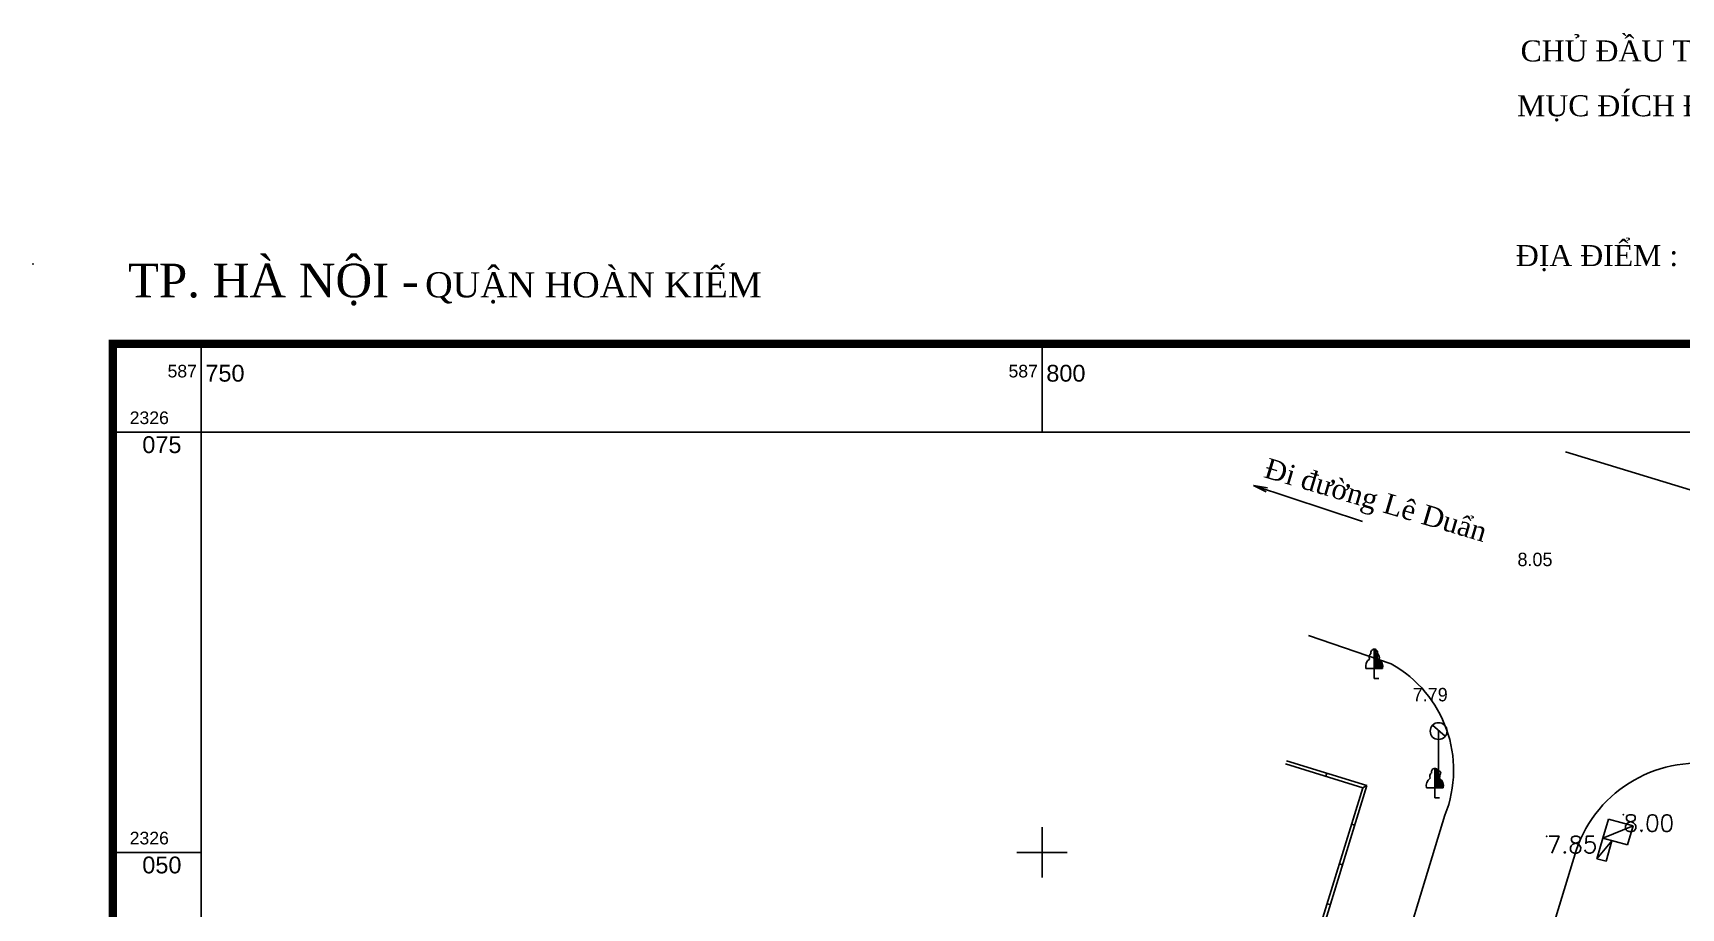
# Model space of a CAD drawing. Header units: inches. Extents: x 587740 to 588006, y 2325787 to 2326106.
# Drawn here: x 587740 to 587838, y 2326046.7 to 2326098.7 of the extents above; entities that cross this region are included whole.
import ezdxf
from ezdxf.enums import TextEntityAlignment as Align

# ---------------------------------------------------------------- set-up
doc = ezdxf.new("R2010")
doc.units = ezdxf.units.IN
doc.header["$MEASUREMENT"] = 0
doc.header["$PDSIZE"] = 0.1
for name, color, linetype in [('DANCU', 6, 'Continuous'), ('diem', 8, 'Continuous'), ('Docao', 22, 'Continuous'), ('GIAOTHONG', 31, 'Continuous'), ('Ho ga', 8, 'Continuous'), ('KHUNG', 7, 'Continuous'), ('KYHIEU', 2, 'Continuous'), ('KYHIEUCAY', 242, 'Continuous'), ('KYHIEUGT', 242, 'Continuous'), ('NOI', 4, 'Continuous'), ('TIT', 7, 'Continuous')]:
    doc.layers.add(name, color=color, linetype=linetype)
doc.styles.add('L_B', font='ARIALN.TTF')
doc.styles.add('VN1', font='VSSW.shx')
doc.styles.add('VNARIAL', font='txt.shx')
doc.styles.add('VNH', font='')
doc.styles.add('VNKT', font='')
doc.styles.add('VNTIME', font='')
doc.styles.get('VNH').set_extended_font_data('.VnTimeH')
doc.styles.get('VNKT').set_extended_font_data('.VnArial')
doc.styles.get('VNTIME').set_extended_font_data('.VnTime')

# ---------------------------------------------------------------- blocks, each defined once
blk = doc.blocks.new('BIENBAO')
at = {"layer": 'KYHIEU'}
for p, q in [((-0.36, 2.847), (0.392, 2.19)), ((0, 0), (0, 2.5))]:
    blk.add_line(p, q, dxfattribs=at)
for centre, radius in [((0, 2.5), 0.5), ((0, 0), 0.125)]:
    blk.add_circle(centre, radius, dxfattribs=at)
at = {"layer": 'KYHIEU', "style": 'L_B'}
blk.add_attdef('SORT', (0.475, -0.004), '', height=0.5, dxfattribs=at)
blk = doc.blocks.new('tree')
at = {"layer": 'KYHIEU'}
for points in [[(0, 1.75, 0.497303), (-0.198, 1.489, 0.339551), (-0.285, 1.164, 0.289175), (-0.5, 0.602)], [(0, 1.75, -0.497303), (0.198, 1.489, -0.339551), (0.285, 1.164, -0.289175), (0.5, 0.602)]]:
    blk.add_lwpolyline(points, format="xyb", dxfattribs=at)
for points in [[(0, 0), (0, 1.75)], [(0.1, 0.602), (0.1, 1.724)], [(0.2, 0.602), (0.2, 1.487)], [(0.3, 0.602), (0.3, 1.152)], [(0.4, 0.602), (0.4, 1.048)], [(-0.5, 0.602), (0.5, 0.602)], [(0, 0), (0.28, -0.002)], [(0.5, 0.602), (0.5, 0.823)]]:
    blk.add_lwpolyline(points, dxfattribs=at)

msp = doc.modelspace()

# ---------------------------------------------------------------- linework, layer by layer
at = {"layer": 'DANCU'}
for p, q in [((587819.312, 2326053.98), (587814.533, 2326055.45)), ((587800.784, 2325993.756), (587819.312, 2326053.98))]:
    msp.add_line(p, q, dxfattribs=at)
at = {"layer": 'diem'}
for p in [(587834.562, 2326052.236, 7.996), (587830.002, 2326050.959, 7.851)]:
    msp.add_point(p, dxfattribs=at)
at = {"layer": 'GIAOTHONG'}
for p, q in [((587875.775, 2326060.192), (587831.122, 2326073.82)), ((587812.573, 2326071.832), (587819.049, 2326069.686)), ((587812.573, 2326071.832), (587813.324, 2326071.451)), ((587812.573, 2326071.832), (587813.403, 2326071.689)), ((587815.847, 2326062.893), (587820.764, 2326061.215)), ((587823.955, 2326052.22), (587818.663, 2326034.876)), ((587831.758, 2326050.118), (587823.06, 2326021.663))]:
    msp.add_line(p, q, dxfattribs=at)
for centre, radius, start, end in [((587817.209, 2326054.89), 7.256, 338.40266, 60.65927), ((587838.971, 2326047.694), 7.609, 78.06129, 161.42384)]:
    msp.add_arc(centre, radius, start, end, dxfattribs=at)
at = {"layer": 'Ho ga'}
for p, q in [((587833.681, 2326051.979), (587833.333, 2326050.839)), ((587833.681, 2326051.979), (587835.145, 2326051.583)), ((587832.983, 2326049.625), (587833.333, 2326050.839)), ((587833.333, 2326050.839), (587835.145, 2326051.583)), ((587833.333, 2326050.839), (587834.797, 2326050.443)), ((587835.145, 2326051.583), (587834.797, 2326050.443)), ((587832.983, 2326049.625), (587833.881, 2326050.691)), ((587833.531, 2326049.476), (587833.881, 2326050.691)), ((587833.531, 2326049.476), (587832.983, 2326049.625))]:
    msp.add_line(p, q, dxfattribs=at)
at = {"layer": 'KHUNG'}
for p, q in [((587750, 2325819.75), (587750, 2326080.25)), ((587800, 2326075), (587800, 2326080.25)), ((587744.75, 2326075), (588005.25, 2326075)), ((587800, 2326048.5), (587800, 2326051.5)), ((587750, 2326050), (587744.75, 2326050)), ((587798.5, 2326050), (587801.5, 2326050))]:
    msp.add_line(p, q, dxfattribs=at)
at = {"layer": 'KHUNG', "const_width": 0.5}
msp.add_lwpolyline([(587744.75, 2325819.75), (587744.75, 2326080.25), (588005.25, 2326080.25), (588005.25, 2325819.75)], close=True, dxfattribs=at)
at = {"layer": 'KHUNG'}
msp.add_point((587740, 2326085), dxfattribs=at)
at = {"layer": 'KYHIEU', "color": 242}
for p, q in [((587814.474, 2326055.259), (587819.062, 2326053.847)), ((587819.062, 2326053.847), (587800.944, 2325994.954)), ((587816.922, 2326054.715), (587816.863, 2326054.524)), ((587819.062, 2326053.847), (587819.312, 2326053.98)), ((587818.584, 2326051.616), (587818.393, 2326051.675)), ((587817.857, 2326049.253), (587817.666, 2326049.312)), ((587817.13, 2326046.89), (587816.939, 2326046.949))]:
    msp.add_line(p, q, dxfattribs=at)
at = {"layer": 'NOI'}
msp.add_lwpolyline([(587750, 2326075), (588000, 2326075), (588000, 2325825), (587750, 2325825)], close=True, dxfattribs=at)

# ---------------------------------------------------------------- block references
at = {"layer": 'KYHIEUCAY', "rotation": 0.07980511167396942}
for p in [(587819.749, 2326060.334), (587823.354, 2326053.241)]:
    msp.add_blockref('tree', p, dxfattribs=at)
at = {"layer": 'KYHIEUGT'}
msp.add_blockref('BIENBAO', (587823.575, 2326054.715), dxfattribs=at)

# ---------------------------------------------------------------- texts
at = {"layer": 'Docao', "style": 'VN1'}
for s, p in [('8.05', (587828.264, 2326067.025)), ('7.79', (587822.035, 2326058.982))]:
    msp.add_text(s, height=0.8, dxfattribs=at).set_placement(p)
at = {"layer": 'Docao', "style": 'VNARIAL', "oblique": 1}
for s, p in [('8.00', (587834.562, 2326052.236, 7.996)), ('7.85', (587830.002, 2326050.959, 7.851))]:
    msp.add_text(s, height=1, dxfattribs=at).set_placement(p, align=Align.TOP_LEFT)
at = {"layer": 'GIAOTHONG', "style": 'VNTIME'}
msp.add_text('§i ®\xadêng Lª DuÈn', height=1.2, rotation=343.52128, dxfattribs=at).set_placement((587813.121, 2326072.329))
at = {"layer": 'KHUNG', "style": 'VNKT'}
for p in [(587749.75, 2326079), (587799.75, 2326079)]:
    msp.add_text('587', height=0.75, dxfattribs=at).set_placement(p, align=Align.TOP_RIGHT)
for s, p in [('750', (587750.25, 2326079)), ('800', (587800.25, 2326079)), ('075', (587746.5, 2326074.75)), ('050', (587746.5, 2326049.75))]:
    msp.add_text(s, height=1, dxfattribs=at).set_placement(p, align=Align.TOP_LEFT)
for p in [(587745.75, 2326075.25), (587745.75, 2326050.25)]:
    msp.add_text('2326', height=0.75, dxfattribs=at).set_placement(p, align=Align.BOTTOM_LEFT)
at = {"layer": 'TIT', "style": 'VNH'}
for s, height, p in [('Chñ ®Çu t\xad :', 1.25, (587828.449, 2326097.047)), ('Môc ®Ých ®o ®¹c :', 1.25, (587828.24, 2326093.785)), ('§Þa ®iÓm :', 1.25, (587828.171, 2326084.875)), ('TP. Hµ Néi - ', 2, (587745.649, 2326083.016)), (' QuËn hoµn kiÕm', 1.5, (587762.75, 2326083.01))]:
    msp.add_text(s, height=height, dxfattribs=at).set_placement(p)

doc.saveas('drawing.dxf')
